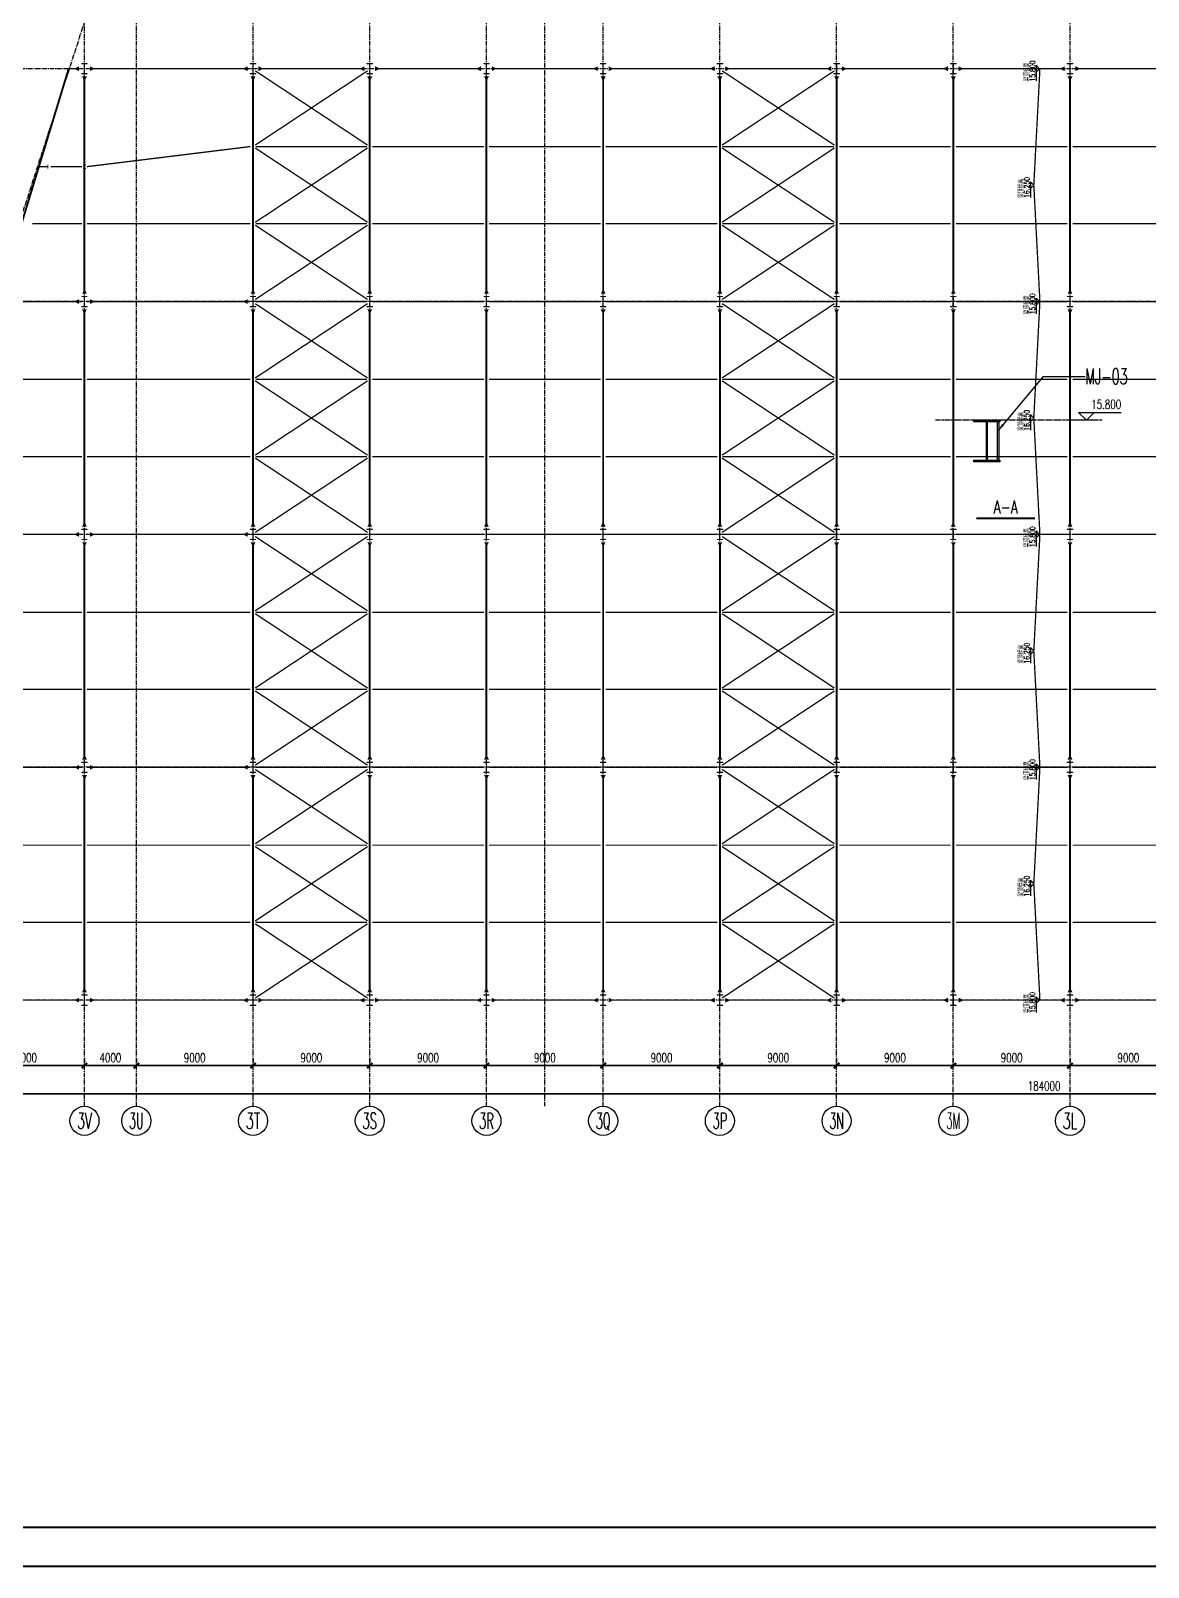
# Model space of a CAD drawing. Extents: x 782294 to 1727252, y -631030 to 17645.
# Drawn here: x 1518288 to 1604468, y -631030 to -512591 of the extents above; entities that cross this region are included whole.
import ezdxf
from ezdxf.enums import TextEntityAlignment as Align

# ---------------------------------------------------------------- set-up
doc = ezdxf.new("R2010")
doc.units = 0
doc.linetypes.add('CENTER', pattern=[2, 1.25, -0.25, 0.25, -0.25])
doc.linetypes.add('ZN-CENTER', pattern=[2, 1.25, -0.25, 0.25, -0.25])
doc.layers.get('Defpoints').update_dxf_attribs({"color": 210})
for name, color, linetype in [('!ZN3-铝板幕墙-3', 3, 'Continuous'), ('!ZN5-钢材投影-40', 40, 'Continuous'), ('!ZN6-轴线-1', 1, 'ZN-CENTER'), ('0-cxFrame', 155, 'Continuous'), ('20剖面图$0$A-LIN-V', 9, 'Continuous'), ('20剖面图$0$建-墙-填充', 8, 'Continuous'), ('20剖面图$0$建-柱-钢', 9, 'Continuous'), ('3符号', 3, 'Continuous'), ('A-WINDOW', 140, 'Continuous'), ('DIM', 173, 'Continuous'), ('DOTE', 1, 'CENTER'), ('S-BG', 131, 'Continuous'), ('TEXT', 7, 'Continuous'), ('焊缝', 8, 'Continuous'), ('结构轮廓线', 1, 'Continuous')]:
    doc.layers.add(name, color=color, linetype=linetype)
for name, color, linetype, lineweight in [('0-cxText', 131, 'Continuous', 25), ('S-bea', 40, 'Continuous', 0), ('S-col', 2, 'Continuous', 0), ('柱间支撑', 6, 'CENTER', 0), ('梁', 4, 'Continuous', 18), ('砼柱', 2, 'Continuous', 35)]:
    doc.layers.add(name, color=color, linetype=linetype, lineweight=lineweight)
doc.styles.add('_TCH_AXIS', font='COMPLEX', dxfattribs={"bigfont": 'GBCBIG'})
doc.styles.add('cx_tuming', font='simhei.ttf')
doc.styles.add('cx_tuqian1', font='')
doc.styles.add('DHTEXT-1', font='romans.shx', dxfattribs={"width": 0.7, "bigfont": 'chinese.shx'})
doc.styles.add('SS1', font='tj-romans1.shx', dxfattribs={"width": 0.7, "bigfont": 'tj-hztxt1.shx'})
doc.styles.add('卓越符号', font='ROMANS.shx', dxfattribs={"width": 0.7, "bigfont": 'CHINESE.shx'})
doc.styles.add('黑体', font='simhei.ttf', dxfattribs={"height": 12})
doc.styles.get('cx_tuqian1').set_extended_font_data('SimSun')
doc.dimstyles.new('ZN280', dxfattribs={"dimscale": 280, "dimtxt": 2.5, "dimasz": 1.5, "dimexe": 1, "dimexo": 2, "dimgap": 0.9, "dimtad": 1, "dimdec": 0, "dimdsep": 46, "dimtxsty": 'DHTEXT-1', "dimblk": 'ARCHTICK', "dimcen": 2.5, "dimclrd": 173, "dimclre": 173, "dimclrt": 7, "dimazin": 2, "dimtfac": 1, "dimtdec": 0, "dimtix": 1, "dimtmove": 2, "dimatfit": 3, "dimfxl": 0, "dimarcsym": 0})
doc.dimstyles.new('ZN50', dxfattribs={"dimscale": 50, "dimtxt": 2.5, "dimasz": 1.5, "dimexe": 1, "dimexo": 2, "dimgap": 0.9, "dimtad": 1, "dimdec": 0, "dimdsep": 46, "dimtxsty": 'DHTEXT-1', "dimblk": 'ARCHTICK', "dimcen": 2.5, "dimclrd": 173, "dimclre": 173, "dimclrt": 7, "dimazin": 2, "dimtfac": 1, "dimtdec": 0, "dimtix": 1, "dimtmove": 2, "dimatfit": 3, "dimfxl": 0, "dimtolj": 1, "dimtzin": 12, "dimarcsym": 0})

# ---------------------------------------------------------------- blocks, each defined once
blk = doc.blocks.new('TK22.A1 L(Dragon)')
at = {"layer": '0-cxFrame', "color": 7, "const_width": 0.5}
blk.add_lwpolyline([(0, 0), (-841, 0), (-841, 594), (0, 594)], close=True, dxfattribs=at)
at = {"layer": '0-cxFrame', "const_width": 0.5}
blk.add_lwpolyline([(-80, 10), (-821, 10), (-821, 584), (-80, 584)], close=True, dxfattribs=at)
at = {"style": '黑体', "flags": 4}
blk.add_attdef('图幅', text='', height=3.3, dxfattribs=at).set_placement((-40, 3), align=Align.RIGHT)
at = {"layer": '0-cxText', "flags": 4}
for tag, height, style, p in [('建设单位', 3.5, 'cx_tuming', (-45, 240)), ('项目名称', 3.5, 'cx_tuming', (-45, 210)), ('子项名称', 3.5, 'cx_tuming', (-45, 180)), ('工程编号', 3.3, 'cx_tuqian1', (-35, 165)), ('图名1', 3.5, 'cx_tuming', (-45, 87)), ('图名2', 3.5, 'cx_tuming', (-45, 79)), ('图名3', 3.5, 'cx_tuming', (-45, 71)), ('出图日期', 3.3, 'cx_tuqian1', (-39, 60)), ('专业', 3.3, 'cx_tuqian1', (-55, 52)), ('图号', 3.3, 'cx_tuqian1', (-55, 44)), ('版次', 3.3, 'cx_tuqian1', (-20, 44))]:
    blk.add_attdef(tag, text='', height=height, dxfattribs=dict(at, style=style)).set_placement(p, align=Align.MIDDLE)
at = {"layer": 'Defpoints', "color": 6, "flags": 4}
for tag, height, style, p in [('tufu', 3.3, '黑体', (-12, 12)), ('dwfname', 4, 'cx_tuqian1', (-80, 3))]:
    blk.add_attdef(tag, text='', height=height, dxfattribs=dict(at, style=style)).set_placement(p, align=Align.RIGHT)
blk = doc.blocks.new('*U24')
at = {"ltscale": 10}
blk.add_line((3.48, 0), (-6.85, 0), dxfattribs=at)
blk.add_lwpolyline([(3, 3), (0, 0), (-3, 3), (13.45, 3)])
at = {"color": 0, "style": '卓越符号', "width": 0.7, "flags": 8}
blk.add_attdef('±0.000', text='', height=3.5, dxfattribs=at).set_placement((13.45, 4.35), align=Align.RIGHT)
blk = doc.blocks.new('_ArchTick')
at = {"color": 0, "linetype": 'ByBlock', "const_width": 0.4}
blk.add_lwpolyline([(-0.5, -0.5), (0.5, 0.5)], dxfattribs=at)
blk = doc.blocks.new('*U28')
at = {"const_width": 0.7}
blk.add_lwpolyline([(-11.29, 0), (11.29, 0)], dxfattribs=at)
at = {"color": 0, "style": '卓越符号', "width": 0.7, "flags": 8}
blk.add_attdef('图名', text='', height=5, dxfattribs=at).set_placement((0, 1.85), align=Align.CENTER)
blk.add_attdef('比例', (14.09, 1.85), '', height=4, dxfattribs=at)
blk = doc.blocks.new('20剖面图$0$G$CBF9D2CED')
at = {"layer": '20剖面图$0$建-墙-填充'}
h = blk.add_hatch(dxfattribs=at)
h.set_pattern_fill('金属', color=256, scale=20, style=0)
h.set_pattern_definition([(45, (0, 0), (-35.3553, 35.3553), []), (45, (23.57, 0), (-35.3553, 35.3553), [])])
h.paths.add_polyline_path([(-125, -300), (-125, -314), (-4, -314), (-4, -686), (-125, -686), (-125, -700), (125, -700), (125, -686), (4, -686), (4, -314), (125, -314), (125, -300)])
at = {"layer": '20剖面图$0$建-柱-钢'}
for p, q in [((-125, -300), (-125, -314)), ((125, -300), (-125, -300)), ((-125, -314), (-4, -314)), ((-4, -314), (-4, -686)), ((4, -686), (4, -314)), ((4, -314), (125, -314)), ((125, -314), (125, -300)), ((-4, -686), (-125, -686)), ((-125, -686), (-125, -700)), ((-125, -700), (125, -700)), ((125, -686), (4, -686)), ((125, -700), (125, -686))]:
    blk.add_line(p, q, dxfattribs=at)
blk = doc.blocks.new('20250829112545')
at = {"layer": '!ZN5-钢材投影-40', "ltscale": 0.3}
blk.add_lwpolyline([(-10, 0), (-10, -372), (-22, -372), (-22, 0)], close=True, dxfattribs=at)
at = {"layer": '焊缝', "ltscale": 30}
for centre, radius, start, end in [((-10, 0), 5, 270, 0), ((-10, 0), 4, 270, 0), ((-10, 0), 3, 270, 0), ((-10, 0), 2, 270, 0), ((-10, 0), 1, 270, 0), ((-10, -372), 5, 0, 90), ((-10, -372), 4, 0, 90), ((-10, -372), 3, 0, 90), ((-10, -372), 2, 0, 90), ((-10, -372), 1, 0, 90)]:
    blk.add_arc(centre, radius, start, end, dxfattribs=at)
blk = doc.blocks.new('*D432')
at = {"layer": 'Defpoints', "color": 0, "ltscale": 2800, "transparency": 16777216}
for p in [(9000, -3677), (18000, -5042), (18000, -5042)]:
    blk.add_point(p, dxfattribs=at)
at = {"layer": 'DIM', "color": 173, "linetype": 'ByBlock', "lineweight": -2, "ltscale": 2800, "transparency": 16777216}
for p, q in [((9000, -4237), (9000, -5322)), ((18000, -4482), (18000, -4762)), ((9000, -5042), (18000, -5042))]:
    blk.add_line(p, q, dxfattribs=at)
at = {"layer": 'DIM', "color": 173, "lineweight": -2, "ltscale": 2800, "transparency": 16777216, "xscale": 420, "yscale": 420, "zscale": 420, "rotation": 180}
blk.add_blockref('_ArchTick', (9000, -5042), dxfattribs=at)
at = {"layer": 'DIM', "color": 173, "lineweight": -2, "ltscale": 2800, "transparency": 16777216, "xscale": 420, "yscale": 420, "zscale": 420}
blk.add_blockref('_ArchTick', (18000, -5042), dxfattribs=at)
at = {"layer": 'DIM', "color": 7, "ltscale": 2800, "transparency": 16777216, "insert": (13500, -4440), "char_height": 700, "attachment_point": 5, "style": 'DHTEXT-1'}
blk.add_mtext('9000', dxfattribs=at)
blk = doc.blocks.new('*D433')
at = {"layer": 'Defpoints', "color": 0, "ltscale": 2800, "transparency": 16777216}
for p in [(18000, -5042), (22000, -5042), (22000, -5042)]:
    blk.add_point(p, dxfattribs=at)
at = {"layer": 'DIM', "color": 173, "linetype": 'ByBlock', "lineweight": -2, "ltscale": 2800, "transparency": 16777216}
for p, q in [((18000, -4482), (18000, -4762)), ((22000, -4482), (22000, -4762)), ((18000, -5042), (22000, -5042))]:
    blk.add_line(p, q, dxfattribs=at)
at = {"layer": 'DIM', "color": 173, "lineweight": -2, "ltscale": 2800, "transparency": 16777216, "xscale": 420, "yscale": 420, "zscale": 420, "rotation": 180}
blk.add_blockref('_ArchTick', (18000, -5042), dxfattribs=at)
at = {"layer": 'DIM', "color": 173, "lineweight": -2, "ltscale": 2800, "transparency": 16777216, "xscale": 420, "yscale": 420, "zscale": 420}
blk.add_blockref('_ArchTick', (22000, -5042), dxfattribs=at)
at = {"layer": 'DIM', "color": 7, "ltscale": 2800, "transparency": 16777216, "insert": (20000, -4440), "char_height": 700, "attachment_point": 5, "style": 'DHTEXT-1'}
blk.add_mtext('4000', dxfattribs=at)
blk = doc.blocks.new('*D434')
at = {"layer": 'Defpoints', "color": 0, "ltscale": 2800, "transparency": 16777216}
for p in [(22000, -5042), (31000, -5042), (31000, -5042)]:
    blk.add_point(p, dxfattribs=at)
at = {"layer": 'DIM', "color": 173, "linetype": 'ByBlock', "lineweight": -2, "ltscale": 2800, "transparency": 16777216}
for p, q in [((22000, -4482), (22000, -4762)), ((31000, -4482), (31000, -4762)), ((22000, -5042), (31000, -5042))]:
    blk.add_line(p, q, dxfattribs=at)
at = {"layer": 'DIM', "color": 173, "lineweight": -2, "ltscale": 2800, "transparency": 16777216, "xscale": 420, "yscale": 420, "zscale": 420, "rotation": 180}
blk.add_blockref('_ArchTick', (22000, -5042), dxfattribs=at)
at = {"layer": 'DIM', "color": 173, "lineweight": -2, "ltscale": 2800, "transparency": 16777216, "xscale": 420, "yscale": 420, "zscale": 420}
blk.add_blockref('_ArchTick', (31000, -5042), dxfattribs=at)
at = {"layer": 'DIM', "color": 7, "ltscale": 2800, "transparency": 16777216, "insert": (26500, -4440), "char_height": 700, "attachment_point": 5, "style": 'DHTEXT-1'}
blk.add_mtext('9000', dxfattribs=at)
blk = doc.blocks.new('*D435')
at = {"layer": 'Defpoints', "color": 0, "ltscale": 2800, "transparency": 16777216}
for p in [(31000, -5042), (40000, -5042), (40000, -5042)]:
    blk.add_point(p, dxfattribs=at)
at = {"layer": 'DIM', "color": 173, "linetype": 'ByBlock', "lineweight": -2, "ltscale": 2800, "transparency": 16777216}
for p, q in [((31000, -4482), (31000, -4762)), ((40000, -4482), (40000, -4762)), ((31000, -5042), (40000, -5042))]:
    blk.add_line(p, q, dxfattribs=at)
at = {"layer": 'DIM', "color": 173, "lineweight": -2, "ltscale": 2800, "transparency": 16777216, "xscale": 420, "yscale": 420, "zscale": 420, "rotation": 180}
blk.add_blockref('_ArchTick', (31000, -5042), dxfattribs=at)
at = {"layer": 'DIM', "color": 173, "lineweight": -2, "ltscale": 2800, "transparency": 16777216, "xscale": 420, "yscale": 420, "zscale": 420}
blk.add_blockref('_ArchTick', (40000, -5042), dxfattribs=at)
at = {"layer": 'DIM', "color": 7, "ltscale": 2800, "transparency": 16777216, "insert": (35500, -4440), "char_height": 700, "attachment_point": 5, "style": 'DHTEXT-1'}
blk.add_mtext('9000', dxfattribs=at)
blk = doc.blocks.new('*D436')
at = {"layer": 'Defpoints', "color": 0, "ltscale": 2800, "transparency": 16777216}
for p in [(40000, -5042), (49000, -5042), (49000, -5042)]:
    blk.add_point(p, dxfattribs=at)
at = {"layer": 'DIM', "color": 173, "linetype": 'ByBlock', "lineweight": -2, "ltscale": 2800, "transparency": 16777216}
for p, q in [((40000, -4482), (40000, -4762)), ((49000, -4482), (49000, -4762)), ((40000, -5042), (49000, -5042))]:
    blk.add_line(p, q, dxfattribs=at)
at = {"layer": 'DIM', "color": 173, "lineweight": -2, "ltscale": 2800, "transparency": 16777216, "xscale": 420, "yscale": 420, "zscale": 420, "rotation": 180}
blk.add_blockref('_ArchTick', (40000, -5042), dxfattribs=at)
at = {"layer": 'DIM', "color": 173, "lineweight": -2, "ltscale": 2800, "transparency": 16777216, "xscale": 420, "yscale": 420, "zscale": 420}
blk.add_blockref('_ArchTick', (49000, -5042), dxfattribs=at)
at = {"layer": 'DIM', "color": 7, "ltscale": 2800, "transparency": 16777216, "insert": (44500, -4440), "char_height": 700, "attachment_point": 5, "style": 'DHTEXT-1'}
blk.add_mtext('9000', dxfattribs=at)
blk = doc.blocks.new('*D437')
at = {"layer": 'Defpoints', "color": 0, "ltscale": 2800, "transparency": 16777216}
for p in [(49000, -5042), (58000, -5042), (58000, -5042)]:
    blk.add_point(p, dxfattribs=at)
at = {"layer": 'DIM', "color": 173, "linetype": 'ByBlock', "lineweight": -2, "ltscale": 2800, "transparency": 16777216}
for p, q in [((49000, -4482), (49000, -4762)), ((58000, -4482), (58000, -4762)), ((49000, -5042), (58000, -5042))]:
    blk.add_line(p, q, dxfattribs=at)
at = {"layer": 'DIM', "color": 173, "lineweight": -2, "ltscale": 2800, "transparency": 16777216, "xscale": 420, "yscale": 420, "zscale": 420, "rotation": 180}
blk.add_blockref('_ArchTick', (49000, -5042), dxfattribs=at)
at = {"layer": 'DIM', "color": 173, "lineweight": -2, "ltscale": 2800, "transparency": 16777216, "xscale": 420, "yscale": 420, "zscale": 420}
blk.add_blockref('_ArchTick', (58000, -5042), dxfattribs=at)
at = {"layer": 'DIM', "color": 7, "ltscale": 2800, "transparency": 16777216, "insert": (53500, -4440), "char_height": 700, "attachment_point": 5, "style": 'DHTEXT-1'}
blk.add_mtext('9000', dxfattribs=at)
blk = doc.blocks.new('*D438')
at = {"layer": 'Defpoints', "color": 0, "ltscale": 2800, "transparency": 16777216}
for p in [(58000, -5042), (67000, -5042), (67000, -5042)]:
    blk.add_point(p, dxfattribs=at)
at = {"layer": 'DIM', "color": 173, "linetype": 'ByBlock', "lineweight": -2, "ltscale": 2800, "transparency": 16777216}
for p, q in [((58000, -4482), (58000, -4762)), ((67000, -4482), (67000, -4762)), ((58000, -5042), (67000, -5042))]:
    blk.add_line(p, q, dxfattribs=at)
at = {"layer": 'DIM', "color": 173, "lineweight": -2, "ltscale": 2800, "transparency": 16777216, "xscale": 420, "yscale": 420, "zscale": 420, "rotation": 180}
blk.add_blockref('_ArchTick', (58000, -5042), dxfattribs=at)
at = {"layer": 'DIM', "color": 173, "lineweight": -2, "ltscale": 2800, "transparency": 16777216, "xscale": 420, "yscale": 420, "zscale": 420}
blk.add_blockref('_ArchTick', (67000, -5042), dxfattribs=at)
at = {"layer": 'DIM', "color": 7, "ltscale": 2800, "transparency": 16777216, "insert": (62500, -4440), "char_height": 700, "attachment_point": 5, "style": 'DHTEXT-1'}
blk.add_mtext('9000', dxfattribs=at)
blk = doc.blocks.new('*D439')
at = {"layer": 'Defpoints', "color": 0, "ltscale": 2800, "transparency": 16777216}
for p in [(67000, -5042), (76000, -5042), (76000, -5042)]:
    blk.add_point(p, dxfattribs=at)
at = {"layer": 'DIM', "color": 173, "linetype": 'ByBlock', "lineweight": -2, "ltscale": 2800, "transparency": 16777216}
for p, q in [((67000, -4482), (67000, -4762)), ((76000, -4482), (76000, -4762)), ((67000, -5042), (76000, -5042))]:
    blk.add_line(p, q, dxfattribs=at)
at = {"layer": 'DIM', "color": 173, "lineweight": -2, "ltscale": 2800, "transparency": 16777216, "xscale": 420, "yscale": 420, "zscale": 420, "rotation": 180}
blk.add_blockref('_ArchTick', (67000, -5042), dxfattribs=at)
at = {"layer": 'DIM', "color": 173, "lineweight": -2, "ltscale": 2800, "transparency": 16777216, "xscale": 420, "yscale": 420, "zscale": 420}
blk.add_blockref('_ArchTick', (76000, -5042), dxfattribs=at)
at = {"layer": 'DIM', "color": 7, "ltscale": 2800, "transparency": 16777216, "insert": (71500, -4440), "char_height": 700, "attachment_point": 5, "style": 'DHTEXT-1'}
blk.add_mtext('9000', dxfattribs=at)
blk = doc.blocks.new('*D440')
at = {"layer": 'Defpoints', "color": 0, "ltscale": 2800, "transparency": 16777216}
for p in [(76000, -5042), (85000, -5042), (85000, -5042)]:
    blk.add_point(p, dxfattribs=at)
at = {"layer": 'DIM', "color": 173, "linetype": 'ByBlock', "lineweight": -2, "ltscale": 2800, "transparency": 16777216}
for p, q in [((76000, -4482), (76000, -4762)), ((85000, -4482), (85000, -4762)), ((76000, -5042), (85000, -5042))]:
    blk.add_line(p, q, dxfattribs=at)
at = {"layer": 'DIM', "color": 173, "lineweight": -2, "ltscale": 2800, "transparency": 16777216, "xscale": 420, "yscale": 420, "zscale": 420, "rotation": 180}
blk.add_blockref('_ArchTick', (76000, -5042), dxfattribs=at)
at = {"layer": 'DIM', "color": 173, "lineweight": -2, "ltscale": 2800, "transparency": 16777216, "xscale": 420, "yscale": 420, "zscale": 420}
blk.add_blockref('_ArchTick', (85000, -5042), dxfattribs=at)
at = {"layer": 'DIM', "color": 7, "ltscale": 2800, "transparency": 16777216, "insert": (80500, -4440), "char_height": 700, "attachment_point": 5, "style": 'DHTEXT-1'}
blk.add_mtext('9000', dxfattribs=at)
blk = doc.blocks.new('*D441')
at = {"layer": 'Defpoints', "color": 0, "ltscale": 2800, "transparency": 16777216}
for p in [(85000, -5042), (94000, -5042), (94000, -5042)]:
    blk.add_point(p, dxfattribs=at)
at = {"layer": 'DIM', "color": 173, "linetype": 'ByBlock', "lineweight": -2, "ltscale": 2800, "transparency": 16777216}
for p, q in [((85000, -4482), (85000, -4762)), ((94000, -4482), (94000, -4762)), ((85000, -5042), (94000, -5042))]:
    blk.add_line(p, q, dxfattribs=at)
at = {"layer": 'DIM', "color": 173, "lineweight": -2, "ltscale": 2800, "transparency": 16777216, "xscale": 420, "yscale": 420, "zscale": 420, "rotation": 180}
blk.add_blockref('_ArchTick', (85000, -5042), dxfattribs=at)
at = {"layer": 'DIM', "color": 173, "lineweight": -2, "ltscale": 2800, "transparency": 16777216, "xscale": 420, "yscale": 420, "zscale": 420}
blk.add_blockref('_ArchTick', (94000, -5042), dxfattribs=at)
at = {"layer": 'DIM', "color": 7, "ltscale": 2800, "transparency": 16777216, "insert": (89500, -4440), "char_height": 700, "attachment_point": 5, "style": 'DHTEXT-1'}
blk.add_mtext('9000', dxfattribs=at)
blk = doc.blocks.new('*D442')
at = {"layer": 'Defpoints', "color": 0, "ltscale": 2800, "transparency": 16777216}
for p in [(94000, -5042), (103000, -5042), (103000, -5042)]:
    blk.add_point(p, dxfattribs=at)
at = {"layer": 'DIM', "color": 173, "linetype": 'ByBlock', "lineweight": -2, "ltscale": 2800, "transparency": 16777216}
for p, q in [((94000, -4482), (94000, -4762)), ((103000, -4482), (103000, -4762)), ((94000, -5042), (103000, -5042))]:
    blk.add_line(p, q, dxfattribs=at)
at = {"layer": 'DIM', "color": 173, "lineweight": -2, "ltscale": 2800, "transparency": 16777216, "xscale": 420, "yscale": 420, "zscale": 420, "rotation": 180}
blk.add_blockref('_ArchTick', (94000, -5042), dxfattribs=at)
at = {"layer": 'DIM', "color": 173, "lineweight": -2, "ltscale": 2800, "transparency": 16777216, "xscale": 420, "yscale": 420, "zscale": 420}
blk.add_blockref('_ArchTick', (103000, -5042), dxfattribs=at)
at = {"layer": 'DIM', "color": 7, "ltscale": 2800, "transparency": 16777216, "insert": (98500, -4440), "char_height": 700, "attachment_point": 5, "style": 'DHTEXT-1'}
blk.add_mtext('9000', dxfattribs=at)
blk = doc.blocks.new('*D484')
at = {"layer": 'Defpoints', "color": 0, "ltscale": 2800, "transparency": 16777216}
for p in [(0, -6374), (184000, -6374), (0, -7223)]:
    blk.add_point(p, dxfattribs=at)
at = {"layer": 'DIM', "color": 173, "linetype": 'ByBlock', "lineweight": -2, "ltscale": 2800, "transparency": 16777216}
for p, q in [((0, -6934), (0, -7503)), ((184000, -6934), (184000, -7503)), ((184000, -7223), (0, -7223))]:
    blk.add_line(p, q, dxfattribs=at)
at = {"layer": 'DIM', "color": 173, "lineweight": -2, "ltscale": 2800, "transparency": 16777216, "xscale": 420, "yscale": 420, "zscale": 420, "rotation": 180}
blk.add_blockref('_ArchTick', (0, -7223), dxfattribs=at)
at = {"layer": 'DIM', "color": 173, "lineweight": -2, "ltscale": 2800, "transparency": 16777216, "xscale": 420, "yscale": 420, "zscale": 420}
blk.add_blockref('_ArchTick', (184000, -7223), dxfattribs=at)
at = {"layer": 'DIM', "color": 7, "ltscale": 2800, "transparency": 16777216, "insert": (92000, -6621), "char_height": 700, "attachment_point": 5, "style": 'DHTEXT-1'}
blk.add_mtext('184000', dxfattribs=at)
blk = doc.blocks.new('卓越-轴号')
blk.add_circle((0, 0), 4)
at = {"color": 0, "style": '_TCH_AXIS', "width": 1.041667, "flags": 8}
blk.add_attdef('A', text='', height=4.48, dxfattribs=at).set_placement((-2, -2.24), (2, -2.24), align=Align.FIT)
blk = doc.blocks.new('20250922152048')
at = {"layer": 'S-col'}
blk.add_lwpolyline([(-165069, 621020), (-164639, 621020), (-164639, 621002), (-164848, 621002), (-164848, 620238), (-164639, 620238), (-164639, 620220), (-165069, 620220), (-165069, 620238), (-164860, 620238), (-164860, 621002), (-165069, 621002)], close=True, dxfattribs=at)
blk = doc.blocks.new('20250922152107')
at = {"layer": 'S-col'}
blk.add_lwpolyline([(-195790, 766820), (-195490, 766820), (-195490, 766808), (-195636, 766808), (-195636, 766132), (-195490, 766132), (-195490, 766120), (-195790, 766120), (-195790, 766132), (-195644, 766132), (-195644, 766808), (-195790, 766808)], close=True, dxfattribs=at)
blk = doc.blocks.new('3号厂房标高')
at = {"layer": 'S-BG', "const_width": 100}
blk.add_lwpolyline([(568664, -255248), (568664, -254848), (568214, -246273), (568664, -237698), (568664, -236898), (568214, -228323), (568664, -219748), (568664, -218948), (568214, -210373), (568664, -201798), (568664, -200998), (568214, -192423), (568664, -183848), (568664, -183448)], dxfattribs=at)
at = {"layer": 'S-BG'}
for points in [[(568397, -183715), (568664, -183448), (568397, -183182), (568397, -184388)], [(567947, -192690), (568214, -192423), (567947, -192157), (567947, -193363)], [(568397, -201665), (568664, -201398), (568397, -201132), (568397, -202338)], [(567947, -210640), (568214, -210373), (567947, -210107), (567947, -211313)], [(568397, -219615), (568664, -219348), (568397, -219082), (568397, -220288)], [(567947, -228590), (568214, -228323), (567947, -228057), (567947, -229263)], [(568397, -237565), (568664, -237298), (568397, -237032), (568397, -238238)], [(567947, -246540), (568214, -246273), (567947, -246007), (567947, -247213)], [(568397, -255515), (568664, -255248), (568397, -254982), (568397, -256188)]]:
    blk.add_lwpolyline(points, dxfattribs=at)
at = {"layer": 'S-BG', "style": 'SS1', "width": 0.7}
for s, p in [('梁顶标高', (567893, -184433, 0)), ('15.800', (568320, -184433, 0)), ('梁顶标高', (567443, -193408, 0)), ('16.250', (567870, -193408, 0)), ('梁顶标高', (567893, -202383, 0)), ('15.800', (568320, -202383, 0)), ('梁顶标高', (567443, -211358, 0)), ('16.250', (567870, -211358, 0)), ('15.800', (568320, -220333, 0)), ('梁顶标高', (567893, -220333, 0)), ('梁顶标高', (567443, -229308, 0)), ('16.250', (567870, -229308, 0)), ('梁顶标高', (567893, -238283, 0)), ('15.800', (568320, -238283, 0)), ('梁顶标高', (567443, -247258, 0)), ('16.250', (567870, -247258, 0)), ('梁顶标高', (567893, -256233, 0)), ('15.800', (568320, -256233, 0))]:
    blk.add_text(s, height=400, rotation=90, dxfattribs=at).set_placement(p)
blk = doc.blocks.new('A$Ce6202261')
at = {"layer": 'S-bea', "const_width": 150}
for points in [[(11500, 54450), (16785, 71800)], [(18000, 71200), (18000, 54450)], [(31000, 71200), (31000, 54450)], [(40000, 71200), (40000, 54450)], [(49000, 71200), (49000, 54450)], [(58000, 71200), (58000, 54450)], [(67000, 71200), (67000, 54450)], [(76000, 71200), (76000, 54450)], [(85000, 71200), (85000, 54450)], [(94000, 71200), (94000, 54450)], [(18000, 53250), (18000, 36500)], [(31000, 53250), (31000, 36500)], [(40000, 53250), (40000, 36500)], [(49000, 53250), (49000, 36500)], [(58000, 53250), (58000, 36500)], [(67000, 53250), (67000, 36500)], [(76000, 53250), (76000, 36500)], [(85000, 53250), (85000, 36500)], [(94000, 53250), (94000, 36500)], [(18000, 35300), (18000, 18550)], [(31000, 35300), (31000, 18550)], [(40000, 35300), (40000, 18550)], [(49000, 35300), (49000, 18550)], [(58000, 35300), (58000, 18550)], [(67000, 35300), (67000, 18550)], [(76000, 35300), (76000, 18550)], [(85000, 35300), (85000, 18550)], [(94000, 35300), (94000, 18550)], [(18000, 17350), (18000, 600)], [(31000, 17350), (31000, 600)], [(40000, 17350), (40000, 600)], [(49000, 17350), (49000, 600)], [(58000, 17350), (58000, 600)], [(67000, 17350), (67000, 600)], [(76000, 17350), (76000, 600)], [(85000, 17350), (85000, 600)], [(94000, 17350), (94000, 600)]]:
    blk.add_lwpolyline(points, dxfattribs=at)
at = {"layer": 'S-bea'}
for points in [[(17585, 71800, 375, 0, 0), (17210, 71800, 375, 0, 0)], [(18000, 71200, 375, 0, 0), (18000, 70825, 375, 0, 0)], [(18415, 71800, 375, 0, 0), (18790, 71800, 375, 0, 0)], [(30585, 71800, 375, 0, 0), (30210, 71800, 375, 0, 0)], [(31000, 71200, 375, 0, 0), (31000, 70825, 375, 0, 0)], [(31415, 71800, 375, 0, 0), (31790, 71800, 375, 0, 0)], [(39585, 71800, 375, 0, 0), (39210, 71800, 375, 0, 0)], [(40000, 71200, 375, 0, 0), (40000, 70825, 375, 0, 0)], [(40415, 71800, 375, 0, 0), (40790, 71800, 375, 0, 0)], [(48585, 71800, 375, 0, 0), (48210, 71800, 375, 0, 0)], [(49000, 71200, 375, 0, 0), (49000, 70825, 375, 0, 0)], [(49415, 71800, 375, 0, 0), (49790, 71800, 375, 0, 0)], [(57585, 71800, 375, 0, 0), (57210, 71800, 375, 0, 0)], [(58000, 71200, 375, 0, 0), (58000, 70825, 375, 0, 0)], [(58415, 71800, 375, 0, 0), (58790, 71800, 375, 0, 0)], [(66585, 71800, 375, 0, 0), (66210, 71800, 375, 0, 0)], [(67000, 71200, 375, 0, 0), (67000, 70825, 375, 0, 0)], [(67415, 71800, 375, 0, 0), (67790, 71800, 375, 0, 0)], [(75585, 71800, 375, 0, 0), (75210, 71800, 375, 0, 0)], [(76000, 71200, 375, 0, 0), (76000, 70825, 375, 0, 0)], [(76415, 71800, 375, 0, 0), (76790, 71800, 375, 0, 0)], [(84585, 71800, 375, 0, 0), (84210, 71800, 375, 0, 0)], [(85000, 71200, 375, 0, 0), (85000, 70825, 375, 0, 0)], [(85415, 71800, 375, 0, 0), (85790, 71800, 375, 0, 0)], [(93585, 71800, 375, 0, 0), (93210, 71800, 375, 0, 0)], [(94000, 71200, 375, 0, 0), (94000, 70825, 375, 0, 0)], [(94415, 71800, 375, 0, 0), (94790, 71800, 375, 0, 0)], [(18000, 54450, 375, 0, 0), (18000, 54825, 375, 0, 0)], [(31000, 54450, 375, 0, 0), (31000, 54825, 375, 0, 0)], [(40000, 54450, 375, 0, 0), (40000, 54825, 375, 0, 0)], [(49000, 54450, 375, 0, 0), (49000, 54825, 375, 0, 0)], [(58000, 54450, 375, 0, 0), (58000, 54825, 375, 0, 0)], [(67000, 54450, 375, 0, 0), (67000, 54825, 375, 0, 0)], [(76000, 54450, 375, 0, 0), (76000, 54825, 375, 0, 0)], [(85000, 54450, 375, 0, 0), (85000, 54825, 375, 0, 0)], [(94000, 54450, 375, 0, 0), (94000, 54825, 375, 0, 0)], [(17585, 53850, 375, 0, 0), (17210, 53850, 375, 0, 0)], [(18000, 53250, 375, 0, 0), (18000, 52875, 375, 0, 0)], [(18415, 53850, 375, 0, 0), (18790, 53850, 375, 0, 0)], [(30585, 53850, 375, 0, 0), (30210, 53850, 375, 0, 0)], [(31000, 53250, 375, 0, 0), (31000, 52875, 375, 0, 0)], [(40000, 53250, 375, 0, 0), (40000, 52875, 375, 0, 0)], [(49000, 53250, 375, 0, 0), (49000, 52875, 375, 0, 0)], [(58000, 53250, 375, 0, 0), (58000, 52875, 375, 0, 0)], [(67000, 53250, 375, 0, 0), (67000, 52875, 375, 0, 0)], [(76000, 53250, 375, 0, 0), (76000, 52875, 375, 0, 0)], [(85000, 53250, 375, 0, 0), (85000, 52875, 375, 0, 0)], [(94000, 53250, 375, 0, 0), (94000, 52875, 375, 0, 0)], [(18000, 36500, 375, 0, 0), (18000, 36875, 375, 0, 0)], [(31000, 36500, 375, 0, 0), (31000, 36875, 375, 0, 0)], [(40000, 36500, 375, 0, 0), (40000, 36875, 375, 0, 0)], [(49000, 36500, 375, 0, 0), (49000, 36875, 375, 0, 0)], [(58000, 36500, 375, 0, 0), (58000, 36875, 375, 0, 0)], [(67000, 36500, 375, 0, 0), (67000, 36875, 375, 0, 0)], [(76000, 36500, 375, 0, 0), (76000, 36875, 375, 0, 0)], [(85000, 36500, 375, 0, 0), (85000, 36875, 375, 0, 0)], [(94000, 36500, 375, 0, 0), (94000, 36875, 375, 0, 0)], [(17585, 35900, 375, 0, 0), (17210, 35900, 375, 0, 0)], [(18415, 35900, 375, 0, 0), (18790, 35900, 375, 0, 0)], [(30585, 35900, 375, 0, 0), (30210, 35900, 375, 0, 0)], [(18000, 35300, 375, 0, 0), (18000, 34925, 375, 0, 0)], [(31000, 35300, 375, 0, 0), (31000, 34925, 375, 0, 0)], [(40000, 35300, 375, 0, 0), (40000, 34925, 375, 0, 0)], [(49000, 35300, 375, 0, 0), (49000, 34925, 375, 0, 0)], [(58000, 35300, 375, 0, 0), (58000, 34925, 375, 0, 0)], [(67000, 35300, 375, 0, 0), (67000, 34925, 375, 0, 0)], [(76000, 35300, 375, 0, 0), (76000, 34925, 375, 0, 0)], [(85000, 35300, 375, 0, 0), (85000, 34925, 375, 0, 0)], [(94000, 35300, 375, 0, 0), (94000, 34925, 375, 0, 0)], [(18000, 18550, 375, 0, 0), (18000, 18925, 375, 0, 0)], [(31000, 18550, 375, 0, 0), (31000, 18925, 375, 0, 0)], [(40000, 18550, 375, 0, 0), (40000, 18925, 375, 0, 0)], [(49000, 18550, 375, 0, 0), (49000, 18925, 375, 0, 0)], [(58000, 18550, 375, 0, 0), (58000, 18925, 375, 0, 0)], [(67000, 18550, 375, 0, 0), (67000, 18925, 375, 0, 0)], [(76000, 18550, 375, 0, 0), (76000, 18925, 375, 0, 0)], [(85000, 18550, 375, 0, 0), (85000, 18925, 375, 0, 0)], [(94000, 18550, 375, 0, 0), (94000, 18925, 375, 0, 0)], [(17585, 17950, 375, 0, 0), (17210, 17950, 375, 0, 0)], [(18415, 17950, 375, 0, 0), (18790, 17950, 375, 0, 0)], [(30585, 17950, 375, 0, 0), (30210, 17950, 375, 0, 0)], [(18000, 17350, 375, 0, 0), (18000, 16975, 375, 0, 0)], [(31000, 17350, 375, 0, 0), (31000, 16975, 375, 0, 0)], [(40000, 17350, 375, 0, 0), (40000, 16975, 375, 0, 0)], [(49000, 17350, 375, 0, 0), (49000, 16975, 375, 0, 0)], [(58000, 17350, 375, 0, 0), (58000, 16975, 375, 0, 0)], [(67000, 17350, 375, 0, 0), (67000, 16975, 375, 0, 0)], [(76000, 17350, 375, 0, 0), (76000, 16975, 375, 0, 0)], [(85000, 17350, 375, 0, 0), (85000, 16975, 375, 0, 0)], [(94000, 17350, 375, 0, 0), (94000, 16975, 375, 0, 0)], [(17585, 0, 375, 0, 0), (17210, 0, 375, 0, 0)], [(18000, 600, 375, 0, 0), (18000, 975, 375, 0, 0)], [(18415, 0, 375, 0, 0), (18790, 0, 375, 0, 0)], [(30585, 0, 375, 0, 0), (30210, 0, 375, 0, 0)], [(31000, 600, 375, 0, 0), (31000, 975, 375, 0, 0)], [(31415, 0, 375, 0, 0), (31790, 0, 375, 0, 0)], [(39585, 0, 375, 0, 0), (39210, 0, 375, 0, 0)], [(40000, 600, 375, 0, 0), (40000, 975, 375, 0, 0)], [(40415, 0, 375, 0, 0), (40790, 0, 375, 0, 0)], [(48585, 0, 375, 0, 0), (48210, 0, 375, 0, 0)], [(49000, 600, 375, 0, 0), (49000, 975, 375, 0, 0)], [(49415, 0, 375, 0, 0), (49790, 0, 375, 0, 0)], [(57585, 0, 375, 0, 0), (57210, 0, 375, 0, 0)], [(58000, 600, 375, 0, 0), (58000, 975, 375, 0, 0)], [(58415, 0, 375, 0, 0), (58790, 0, 375, 0, 0)], [(66585, 0, 375, 0, 0), (66210, 0, 375, 0, 0)], [(67000, 600, 375, 0, 0), (67000, 975, 375, 0, 0)], [(67415, 0, 375, 0, 0), (67790, 0, 375, 0, 0)], [(75585, 0, 375, 0, 0), (75210, 0, 375, 0, 0)], [(76000, 600, 375, 0, 0), (76000, 975, 375, 0, 0)], [(76415, 0, 375, 0, 0), (76790, 0, 375, 0, 0)], [(84585, 0, 375, 0, 0), (84210, 0, 375, 0, 0)], [(85000, 600, 375, 0, 0), (85000, 975, 375, 0, 0)], [(85415, 0, 375, 0, 0), (85790, 0, 375, 0, 0)], [(93585, 0, 375, 0, 0), (93210, 0, 375, 0, 0)], [(94000, 600, 375, 0, 0), (94000, 975, 375, 0, 0)], [(94415, 0, 375, 0, 0), (94790, 0, 375, 0, 0)]]:
    blk.add_lwpolyline(points, format="xyseb", dxfattribs=at)
at = {"layer": 'S-col'}
for points in [[(17900, 64400), (18100, 64400), (18100, 64388), (18004, 64388), (18004, 64112), (18100, 64112), (18100, 64100), (17900, 64100), (17900, 64112), (17996, 64112), (17996, 64388), (17900, 64388)], [(17785, 36300), (18215, 36300), (18215, 36282), (18006, 36282), (18006, 35518), (18215, 35518), (18215, 35500), (17785, 35500), (17785, 35518), (17994, 35518), (17994, 36282), (17785, 36282)]]:
    blk.add_lwpolyline(points, close=True, dxfattribs=at)
at = {"layer": '柱间支撑', "linetype": 'Continuous', "const_width": 100}
for points in [[(31167, 65910), (39833, 71640)], [(31167, 71640), (39833, 65910)], [(67167, 65910), (75833, 71640)], [(67167, 71640), (75833, 65910)], [(18192, 64250), (30800, 65800)], [(31167, 59960), (39833, 65690)], [(31167, 65690), (39833, 59960)], [(31200, 65800), (39800, 65800)], [(40200, 65800), (48800, 65800)], [(49200, 65800), (57800, 65800)], [(58200, 65800), (66800, 65800)], [(67167, 59960), (75833, 65690)], [(67167, 65690), (75833, 59960)], [(67200, 65800), (75800, 65800)], [(76200, 65800), (84800, 65800)], [(85200, 65800), (93800, 65800)], [(94200, 65800), (102800, 65800)], [(15381, 64250), (17800, 64250)], [(13980, 59850), (17800, 59850)], [(18200, 59850), (30800, 59850)], [(31167, 54010), (39833, 59740)], [(31167, 59740), (39833, 54010)], [(31200, 59850), (39800, 59850)], [(40200, 59850), (48800, 59850)], [(49200, 59850), (57800, 59850)], [(58200, 59850), (66800, 59850)], [(67167, 54010), (75833, 59740)], [(67167, 59740), (75833, 54010)], [(67200, 59850), (75800, 59850)], [(76200, 59850), (84800, 59850)], [(85200, 59850), (93800, 59850)], [(94200, 59850), (102800, 59850)], [(31167, 47960), (39833, 53690)], [(31167, 53690), (39833, 47960)], [(31200, 53850), (39800, 53850)], [(40200, 53850), (48800, 53850)], [(49200, 53850), (57800, 53850)], [(58200, 53850), (66800, 53850)], [(67167, 47960), (75833, 53690)], [(67167, 53690), (75833, 47960)], [(67200, 53850), (75800, 53850)], [(76200, 53850), (84800, 53850)], [(85200, 53850), (93800, 53850)], [(94200, 53850), (102800, 53850)], [(10128, 47850), (17800, 47850)], [(18200, 47850), (30800, 47850)], [(31167, 42010), (39833, 47740)], [(31167, 47740), (39833, 42010)], [(31200, 47850), (39800, 47850)], [(40200, 47850), (48800, 47850)], [(49200, 47850), (57800, 47850)], [(58200, 47850), (66800, 47850)], [(67167, 42010), (75833, 47740)], [(67167, 47740), (75833, 42010)], [(67200, 47850), (75800, 47850)], [(76200, 47850), (84800, 47850)], [(85200, 47850), (93800, 47850)], [(94200, 47850), (102800, 47850)], [(9484, 41900), (17800, 41900)], [(18200, 41900), (30800, 41900)], [(31167, 36060), (39833, 41790)], [(31167, 41790), (39833, 36060)], [(31200, 41900), (39800, 41900)], [(40200, 41900), (48800, 41900)], [(49200, 41900), (57800, 41900)], [(58200, 41900), (66800, 41900)], [(67167, 36060), (75833, 41790)], [(67167, 41790), (75833, 36060)], [(67200, 41900), (75800, 41900)], [(76200, 41900), (84800, 41900)], [(85200, 41900), (93800, 41900)], [(94200, 41900), (102800, 41900)], [(31167, 30010), (39833, 35740)], [(31167, 35740), (39833, 30010)], [(31200, 35900), (39800, 35900)], [(40200, 35900), (48800, 35900)], [(49200, 35900), (57800, 35900)], [(58200, 35900), (66800, 35900)], [(67167, 30010), (75833, 35740)], [(67167, 35740), (75833, 30010)], [(67200, 35900), (75800, 35900)], [(76200, 35900), (84800, 35900)], [(85200, 35900), (93800, 35900)], [(94200, 35900), (102800, 35900)], [(9200, 29900), (17800, 29900)], [(18200, 29900), (30800, 29900)], [(31167, 24060), (39833, 29790)], [(31167, 29790), (39833, 24060)], [(31200, 29900), (39800, 29900)], [(40200, 29900), (48800, 29900)], [(49200, 29900), (57800, 29900)], [(58200, 29900), (66800, 29900)], [(67167, 24060), (75833, 29790)], [(67167, 29790), (75833, 24060)], [(67200, 29900), (75800, 29900)], [(76200, 29900), (84800, 29900)], [(85200, 29900), (93800, 29900)], [(94200, 29900), (102800, 29900)], [(9200, 23950), (17800, 23950)], [(18200, 23950), (30800, 23950)], [(31167, 18110), (39833, 23840)], [(31167, 23840), (39833, 18110)], [(31200, 23950), (39800, 23950)], [(40200, 23950), (48800, 23950)], [(49200, 23950), (57800, 23950)], [(58200, 23950), (66800, 23950)], [(67167, 18110), (75833, 23840)], [(67167, 23840), (75833, 18110)], [(67200, 23950), (75800, 23950)], [(76200, 23950), (84800, 23950)], [(85200, 23950), (93800, 23950)], [(94200, 23950), (102800, 23950)], [(31167, 12060), (39833, 17790)], [(31167, 17790), (39833, 12060)], [(31200, 17950), (39800, 17950)], [(40200, 17950), (48800, 17950)], [(49200, 17950), (57800, 17950)], [(58200, 17950), (66800, 17950)], [(67167, 12060), (75833, 17790)], [(67167, 17790), (75833, 12060)], [(67200, 17950), (75800, 17950)], [(76200, 17950), (84800, 17950)], [(85200, 17950), (93800, 17950)], [(94200, 17950), (102800, 17950)], [(9200, 11950), (17800, 11950)], [(18200, 11950), (30800, 11950)], [(31167, 6110), (39833, 11840)], [(31167, 11840), (39833, 6110)], [(31200, 11950), (39800, 11950)], [(40200, 11950), (48800, 11950)], [(49200, 11950), (57800, 11950)], [(58200, 11950), (66800, 11950)], [(67167, 6110), (75833, 11840)], [(67167, 11840), (75833, 6110)], [(67200, 11950), (75800, 11950)], [(76200, 11950), (84800, 11950)], [(85200, 11950), (93800, 11950)], [(94200, 11950), (102800, 11950)], [(9200, 6000), (17800, 6000)], [(18200, 6000), (30800, 6000)], [(31167, 160), (39833, 5890)], [(31167, 5890), (39833, 160)], [(31200, 6000), (39800, 6000)], [(40200, 6000), (48800, 6000)], [(49200, 6000), (57800, 6000)], [(58200, 6000), (66800, 6000)], [(67167, 160), (75833, 5890)], [(67167, 5890), (75833, 160)], [(67200, 6000), (75800, 6000)], [(76200, 6000), (84800, 6000)], [(85200, 6000), (93800, 6000)], [(94200, 6000), (102800, 6000)]]:
    blk.add_lwpolyline(points, dxfattribs=at)
at = {"layer": '梁', "linetype": 'Continuous', "const_width": 100}
for points in [[(17585, 71800), (16785, 71800)], [(18415, 71800), (30585, 71800)], [(31415, 71800), (39585, 71800)], [(40415, 71800), (48585, 71800)], [(49415, 71800), (57585, 71800)], [(58415, 71800), (66585, 71800)], [(67415, 71800), (75585, 71800)], [(76415, 71800), (84585, 71800)], [(85415, 71800), (93585, 71800)], [(94415, 71800), (102585, 71800)], [(11915, 53850), (17800, 53850)], [(18200, 53850), (30800, 53850)], [(9200, 35900), (17800, 35900)], [(18200, 35900), (30800, 35900)], [(9200, 17950), (17800, 17950)], [(18200, 17950), (30800, 17950)], [(9415, 0), (17585, 0)], [(18415, 0), (30585, 0)], [(31415, 0), (39585, 0)], [(40415, 0), (48585, 0)], [(49415, 0), (57585, 0)], [(58415, 0), (66585, 0)], [(67415, 0), (75585, 0)], [(76415, 0), (84585, 0)], [(85415, 0), (93585, 0)], [(94415, 0), (102585, 0)]]:
    blk.add_lwpolyline(points, dxfattribs=at)
at = {"layer": 'A-WINDOW'}
for p in [(182854, -548820), (195854, -548820), (204854, -548820), (213854, -548820), (222854, -548820), (231854, -548820), (240854, -548820), (249854, -548820), (258854, -548820), (182854, -566770), (195854, -566770), (204854, -566770), (213854, -566770), (222854, -566770), (231854, -566770), (240854, -566770), (249854, -566770), (258854, -566770), (195854, -584720), (204854, -584720), (213854, -584720), (222854, -584720), (231854, -584720), (240854, -584720), (249854, -584720), (258854, -584720), (182854, -602670), (195854, -602670), (204854, -602670), (213854, -602670), (222854, -602670), (231854, -602670), (240854, -602670), (249854, -602670), (258854, -602670), (182854, -620620), (195854, -620620), (204854, -620620), (213854, -620620), (222854, -620620), (231854, -620620), (240854, -620620), (249854, -620620), (258854, -620620)]:
    blk.add_blockref('20250922152048', p, dxfattribs=at)
at = {"layer": 'S-BG'}
blk.add_blockref('3号厂房标高', (-477007, 255248), dxfattribs=at)
at = {"layer": 'S-col', "rotation": 90}
blk.add_blockref('20250922152107', (781301, 259890), dxfattribs=at)
blk = doc.blocks.new('20250904111044')
at = {"layer": '!ZN6-轴线-1', "linetype": 'ZN-CENTER', "ltscale": 20}
blk.add_line((932, 945), (-676, 945), dxfattribs=at)
at = {"layer": '20剖面图$0$A-LIN-V', "xscale": -1}
blk.add_blockref('20剖面图$0$G$CBF9D2CED', (-182, 1245), dxfattribs=at)
at = {"layer": '20剖面图$0$A-LIN-V', "ltscale": 30}
blk.add_blockref('20250829112545', (-57, 931), dxfattribs=at)
at = {"layer": '3符号', "color": 7}
ref = blk.add_blockref('*U24', (778, 945), dxfattribs=dict(at, xscale=25, yscale=25, zscale=25))
ref.add_attrib('±0.000', '15.800', dxfattribs={"layer": '0', "color": 0, "height": 87.5, "style": '卓越符号', "width": 0.7}).set_placement((1114, 1054), align=Align.RIGHT)
ref = blk.add_blockref('*U28', (0, 0), dxfattribs=dict(at, xscale=25, yscale=25, zscale=25))
ref.add_attrib('图名', 'A-A', dxfattribs={"layer": '0', "color": 0, "height": 125, "style": '卓越符号', "width": 0.7}).set_placement((0, 46), align=Align.CENTER)
at = {"layer": 'TEXT', "ltscale": 500, "style": 'DHTEXT-1', "width": 0.6}
blk.add_text('MJ-03', height=150, dxfattribs=at).set_placement((767, 1368), align=Align.MIDDLE_LEFT)
at = {"layer": 'DIM', "color": 1}
blk.add_leader([(-73, 844), (364, 1368), (767, 1368)], dimstyle='ZN50', dxfattribs=at)
blk = doc.blocks.new('A$Cd7b80a86')
at = {"layer": 'DOTE', "ltscale": 280}
for p, q in [((18000, -8180), (18000, 83777.4)), ((22000, -8180), (22000, 83777.4)), ((31000, -8180), (31000, 83777.4)), ((40000, -8180), (40000, 83777.4)), ((49000, -8180), (49000, 83777.4)), ((53500, -8180), (53500, 83777.4)), ((58000, -8180), (58000, 83777.4)), ((67000, -8180), (67000, 83777.4)), ((76000, -8180), (76000, 83777.4)), ((85000, -8180), (85000, 83777.4)), ((94000, -8180), (94000, 83777.4)), ((195431, 71800), (-7455.8, 71800)), ((195431, 53850), (-7455.8, 53850)), ((195431, 35900), (-7455.8, 35900)), ((195431, 17950), (-7455.8, 17950)), ((195431, 0), (-7455.8, 0))]:
    blk.add_line(p, q, dxfattribs=at)
blk.add_lwpolyline([(-2450.9, 12337.2), (22883.2, 90417.5)], dxfattribs=at)
at = {"layer": '3符号', "color": 7}
ref = blk.add_blockref('卓越-轴号', (18000, -9300), dxfattribs=dict(at, xscale=280, yscale=280, zscale=280))
ref.add_attrib('A', '3V', dxfattribs={"layer": '0', "color": 0, "height": 1254.4, "style": '_TCH_AXIS', "width": 0.506757}).set_placement((17440, -9927.2), (18560, -9927.2), align=Align.FIT)
ref = blk.add_blockref('卓越-轴号', (22000, -9300), dxfattribs=dict(at, xscale=280, yscale=280, zscale=280))
ref.add_attrib('A', '3U', dxfattribs={"layer": '0', "color": 0, "height": 1254.4, "style": '_TCH_AXIS', "width": 0.480769}).set_placement((21440, -9927.2), (22560, -9927.2), align=Align.FIT)
ref = blk.add_blockref('卓越-轴号', (31000, -9300), dxfattribs=dict(at, xscale=280, yscale=280, zscale=280))
ref.add_attrib('A', '3T', dxfattribs={"layer": '0', "color": 0, "height": 1254.4, "style": '_TCH_AXIS', "width": 0.551471}).set_placement((30440, -9927.2), (31560, -9927.2), align=Align.FIT)
ref = blk.add_blockref('卓越-轴号', (40000, -9300), dxfattribs=dict(at, xscale=280, yscale=280, zscale=280))
ref.add_attrib('A', '3S', dxfattribs={"layer": '0', "color": 0, "height": 1254.4, "style": '_TCH_AXIS', "width": 0.568182}).set_placement((39440, -9927.2), (40560, -9927.2), align=Align.FIT)
ref = blk.add_blockref('卓越-轴号', (49000, -9300), dxfattribs=dict(at, xscale=280, yscale=280, zscale=280))
ref.add_attrib('A', '3R', dxfattribs={"layer": '0', "color": 0, "height": 1254.4, "style": '_TCH_AXIS', "width": 0.506757}).set_placement((48440, -9927.2), (49560, -9927.2), align=Align.FIT)
ref = blk.add_blockref('卓越-轴号', (58000, -9300), dxfattribs=dict(at, xscale=280, yscale=280, zscale=280))
ref.add_attrib('A', '3Q', dxfattribs={"layer": '0', "color": 0, "height": 1254.4, "style": '_TCH_AXIS', "width": 0.535714}).set_placement((57440, -9927.2), (58560, -9927.2), align=Align.FIT)
ref = blk.add_blockref('卓越-轴号', (67000, -9300), dxfattribs=dict(at, xscale=280, yscale=280, zscale=280))
ref.add_attrib('A', '3P', dxfattribs={"layer": '0', "color": 0, "height": 1254.4, "style": '_TCH_AXIS', "width": 0.520833}).set_placement((66440, -9927.2), (67560, -9927.2), align=Align.FIT)
ref = blk.add_blockref('卓越-轴号', (76000, -9300), dxfattribs=dict(at, xscale=280, yscale=280, zscale=280))
ref.add_attrib('A', '3N', dxfattribs={"layer": '0', "color": 0, "height": 1254.4, "style": '_TCH_AXIS', "width": 0.493421}).set_placement((75440, -9927.2), (76560, -9927.2), align=Align.FIT)
ref = blk.add_blockref('卓越-轴号', (85000, -9300), dxfattribs=dict(at, xscale=280, yscale=280, zscale=280))
ref.add_attrib('A', '3M', dxfattribs={"layer": '0', "color": 0, "height": 1254.4, "style": '_TCH_AXIS', "width": 0.46875}).set_placement((84440, -9927.2), (85560, -9927.2), align=Align.FIT)
ref = blk.add_blockref('卓越-轴号', (94000, -9300), dxfattribs=dict(at, xscale=280, yscale=280, zscale=280))
ref.add_attrib('A', '3L', dxfattribs={"layer": '0', "color": 0, "height": 1254.4, "style": '_TCH_AXIS', "width": 0.551471}).set_placement((93440, -9927.2), (94560, -9927.2), align=Align.FIT)
at = {"layer": 'DIM', "ltscale": 2800}
for base, p1, p2, picture, middle in [((18000, -5042.5), (9000, -3677.3), (18000, -5042.5), '*D432', (13500, -4440.5)), ((22000, -5042.5), (18000, -5042.5), (22000, -5042.5), '*D433', (20000, -4440.5)), ((31000, -5042.5), (22000, -5042.5), (31000, -5042.5), '*D434', (26500, -4440.5)), ((40000, -5042.5), (31000, -5042.5), (40000, -5042.5), '*D435', (35500, -4440.5)), ((49000, -5042.5), (40000, -5042.5), (49000, -5042.5), '*D436', (44500, -4440.5)), ((58000, -5042.5), (49000, -5042.5), (58000, -5042.5), '*D437', (53500, -4440.5)), ((67000, -5042.5), (58000, -5042.5), (67000, -5042.5), '*D438', (62500, -4440.5)), ((76000, -5042.5), (67000, -5042.5), (76000, -5042.5), '*D439', (71500, -4440.5)), ((85000, -5042.5), (76000, -5042.5), (85000, -5042.5), '*D440', (80500, -4440.5)), ((94000, -5042.5), (85000, -5042.5), (94000, -5042.5), '*D441', (89500, -4440.5)), ((103000, -5042.5), (94000, -5042.5), (103000, -5042.5), '*D442', (98500, -4440.5))]:
    dim = blk.add_linear_dim(base=base, p1=p1, p2=p2, angle=180, dimstyle='ZN280', dxfattribs=at)
    dim.commit()
    dim.dimension.update_dxf_attribs({"geometry": picture, "text_midpoint": middle})
dim = blk.add_aligned_dim(p1=(184000, -6373.5), p2=(0, -6373.5), distance=849.5, dimstyle='ZN280', dxfattribs=at)
dim.commit()
dim.dimension.update_dxf_attribs({"geometry": '*D484', "text_midpoint": (92000, -6621)})

msp = doc.modelspace()

# ---------------------------------------------------------------- block references
at = {"layer": '!ZN3-铝板幕墙-3', "ltscale": 1750}
msp.add_blockref('A$Ce6202261', (1504432.7, -587318.4), dxfattribs=at)
at = {"layer": '0-cxFrame', "xscale": 300, "yscale": 300, "zscale": 300}
msp.add_blockref('TK22.A1 L(Dragon)', (1727176.7, -630955.4), dxfattribs=at)
at = {"layer": '砼柱', "ltscale": 500}
msp.add_blockref('A$Cd7b80a86', (1504432.7, -587318.4), dxfattribs=at)
at = {"layer": '结构轮廓线', "ltscale": 1750, "xscale": 8, "yscale": 8, "zscale": 8}
msp.add_blockref('20250904111044', (1593467.8, -550175.9), dxfattribs=at)

doc.saveas('drawing.dxf')
